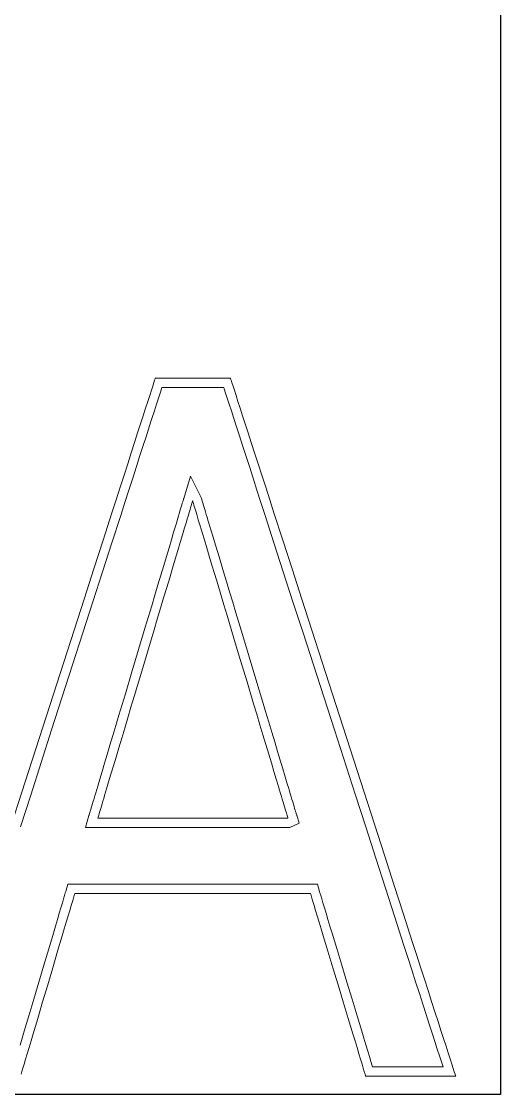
# Model space of a CAD drawing. Header units: inches. Extents: x 24 to 2828, y 12 to 613.
# Drawn here: x 667.7 to 823.8, y 12.5 to 362.2 of the extents above; entities that cross this region are included whole.
import ezdxf

# ---------------------------------------------------------------- set-up
doc = ezdxf.new("R2010")
doc.units = ezdxf.units.IN
doc.header["$MEASUREMENT"] = 0
doc.layers.add('Capa 1', color=7, linetype='Continuous', lineweight=0)

msp = doc.modelspace()

# ---------------------------------------------------------------- linework, layer by layer
for p, q in [((823.83, 612.51), (823.83, 12.51)), ((823.83, 12.51), (23.83, 12.51))]:
    msp.add_line(p, q)
at = {"layer": 'Capa 1'}
msp.add_lwpolyline([(664.45, 100.62), (667.8, 111.02), (674.63, 132.23), (681.47, 153.44), (684.82, 163.84), (688.09, 173.99), (691.25, 183.8), (694.28, 193.2), (697.14, 202.1), (698.51, 206.34), (699.82, 210.42), (701.08, 214.33), (702.28, 218.07), (703.43, 221.62), (704.51, 224.97), (705.52, 228.11), (706.46, 231.03), (707.33, 233.73), (708.12, 236.19), (708.83, 238.39), (709.46, 240.34), (710, 242.01), (710.45, 243.4), (710.8, 244.51), (711.06, 245.31), (711.22, 245.79), (711.27, 245.96), (711.54, 245.96), (712.32, 245.96), (713.53, 245.96), (715.1, 245.96), (716.96, 245.96), (719.03, 245.96), (723.53, 245.96), (728.04, 245.96), (730.11, 245.96), (731.96, 245.96), (733.53, 245.96), (734.74, 245.96), (735.52, 245.96), (735.8, 245.96), (735.85, 245.79), (736.01, 245.31), (736.26, 244.51), (736.62, 243.4), (737.07, 242.01), (737.61, 240.34), (738.24, 238.39), (738.95, 236.19), (739.74, 233.73), (740.61, 231.03), (741.56, 228.11), (742.57, 224.97), (743.65, 221.62), (744.8, 218.07), (746, 214.33), (747.27, 210.42), (748.59, 206.34), (749.95, 202.1), (752.83, 193.2), (755.86, 183.8), (759.03, 173.99), (762.3, 163.84), (765.66, 153.44), (772.51, 132.23), (779.35, 111.02), (782.71, 100.62), (785.99, 90.47), (789.16, 80.65), (792.19, 71.26), (795.06, 62.36), (796.43, 58.12), (797.75, 54.04), (799.01, 50.13), (800.22, 46.39), (801.36, 42.84), (802.44, 39.49), (803.46, 36.35), (804.4, 33.42), (805.27, 30.73), (806.06, 28.27), (806.78, 26.07), (807.4, 24.12), (807.94, 22.45), (808.39, 21.05), (808.75, 19.95), (809.01, 19.15), (809.17, 18.66), (809.22, 18.5), (809.13, 18.5), (808.89, 18.5), (807.96, 18.5), (806.51, 18.5), (804.63, 18.5), (802.41, 18.5), (799.93, 18.5), (794.53, 18.5), (789.14, 18.5), (786.66, 18.5), (784.44, 18.5), (782.56, 18.5), (781.11, 18.5), (780.18, 18.5), (779.93, 18.5), (779.85, 18.5), (779.8, 18.67), (779.65, 19.17), (779.41, 19.97), (779.08, 21.06), (778.67, 22.41), (778.19, 23.99), (777.65, 25.8), (777.04, 27.8), (776.39, 29.98), (775.68, 32.3), (774.17, 37.33), (772.54, 42.71), (770.87, 48.26), (769.19, 53.81), (767.57, 59.19), (766.05, 64.22), (765.35, 66.55), (764.69, 68.72), (764.09, 70.72), (763.54, 72.53), (763.06, 74.12), (762.66, 75.46), (762.33, 76.55), (762.09, 77.35), (761.94, 77.85), (761.88, 78.02), (761.88, 78.02), (761.66, 78.02), (761.02, 78.02), (759.98, 78.02), (758.58, 78.02), (756.84, 78.02), (754.79, 78.02), (752.46, 78.02), (749.88, 78.02), (747.07, 78.02), (744.06, 78.02), (737.57, 78.02), (730.62, 78.02), (723.45, 78.02), (716.29, 78.02), (709.34, 78.02), (702.85, 78.02), (699.84, 78.02), (697.03, 78.02), (694.45, 78.02), (692.12, 78.02), (690.07, 78.02), (688.33, 78.02), (686.92, 78.02), (685.89, 78.02), (685.24, 78.02), (685.02, 78.02), (684.97, 77.85), (684.82, 77.35), (684.59, 76.55), (684.26, 75.46), (683.86, 74.12), (683.39, 72.53), (682.86, 70.72), (682.26, 68.72), (681.62, 66.55), (680.93, 64.22), (679.44, 59.19), (677.84, 53.81), (676.2, 48.26), (674.55, 42.71), (672.95, 37.33), (671.46, 32.3), (670.77, 29.98), (670.13, 27.8), (669.53, 25.8), (669, 23.99), (668.53, 22.41), (668.13, 21.06), (667.81, 19.97), (667.57, 19.17)], dxfattribs=at)
at = {"layer": 'Capa 1', "color": 6}
msp.add_lwpolyline([(667.31, 99.7), (670.66, 110.1), (677.49, 131.31), (684.32, 152.52), (687.67, 162.92), (690.94, 173.07), (694.1, 182.88), (697.13, 192.28), (700, 201.18), (701.36, 205.42), (702.68, 209.5), (703.94, 213.41), (705.14, 217.15), (706.28, 220.7), (707.36, 224.05), (708.38, 227.19), (709.32, 230.11), (710.19, 232.81), (710.98, 235.27), (711.69, 237.47), (712.31, 239.42), (712.85, 241.09), (713.3, 242.48), (713.45, 242.96), (713.53, 242.96), (715.1, 242.96), (716.96, 242.96), (719.03, 242.96), (723.53, 242.96), (728.04, 242.96), (730.11, 242.96), (731.96, 242.96), (733.53, 242.96), (733.61, 242.96), (733.77, 242.48), (734.22, 241.09), (734.76, 239.41), (735.38, 237.47), (736.1, 235.26), (736.89, 232.81), (737.76, 230.11), (738.7, 227.19), (739.72, 224.05), (740.8, 220.7), (741.94, 217.15), (743.15, 213.41), (744.41, 209.5), (745.73, 205.42), (747.1, 201.18), (749.97, 192.28), (753, 182.88), (756.17, 173.07), (759.45, 162.92), (762.8, 152.52), (769.65, 131.31), (776.5, 110.09), (779.86, 99.7), (783.13, 89.55), (786.3, 79.73), (789.33, 70.33), (792.21, 61.43), (793.57, 57.2), (794.89, 53.12), (796.15, 49.21), (797.36, 45.47), (798.51, 41.92), (799.59, 38.57), (800.6, 35.43), (801.55, 32.5), (802.42, 29.81), (803.21, 27.35), (803.92, 25.15), (804.55, 23.2), (805.09, 21.53), (805.1, 21.5), (804.63, 21.5), (802.41, 21.5), (799.93, 21.5), (794.53, 21.5), (789.14, 21.5), (786.66, 21.5), (784.44, 21.5), (782.56, 21.5), (782.08, 21.5), (781.95, 21.92), (781.54, 23.27), (781.06, 24.86), (780.52, 26.67), (779.92, 28.67), (779.26, 30.84), (778.56, 33.17), (777.04, 38.2), (775.42, 43.58), (773.74, 49.13), (772.06, 54.68), (770.44, 60.06), (768.92, 65.08), (768.22, 67.41), (767.56, 69.59), (766.96, 71.59), (766.41, 73.4), (765.94, 74.98), (765.53, 76.33), (765.2, 77.42), (764.96, 78.22), (764.81, 78.72), (764.11, 81.02), (761.66, 81.02), (761.02, 81.02), (759.98, 81.02), (758.58, 81.02), (756.84, 81.02), (754.79, 81.02), (752.46, 81.02), (749.88, 81.02), (747.07, 81.02), (744.06, 81.02), (737.57, 81.02), (730.62, 81.02), (723.45, 81.02), (716.29, 81.02), (709.34, 81.02), (702.85, 81.02), (699.84, 81.02), (697.03, 81.02), (694.45, 81.02), (692.12, 81.02), (690.07, 81.02), (688.33, 81.02), (686.92, 81.02), (685.89, 81.02), (685.24, 81.02), (682.78, 81.02), (682.1, 78.7), (681.95, 78.21), (681.71, 77.4), (681.39, 76.32), (680.99, 74.97), (680.52, 73.38), (679.98, 71.58), (679.39, 69.57), (678.74, 67.4), (678.05, 65.07), (676.56, 60.04), (674.97, 54.66), (673.32, 49.11), (671.67, 43.56), (670.08, 38.19), (668.59, 33.16), (667.9, 30.83), (667.25, 28.65)], dxfattribs=at)
at = {"layer": 'Capa 1', "color": 4}
msp.add_lwpolyline([(688.49, 99.55), (692.62, 99.55), (692.92, 99.55), (693.4, 99.55), (694.06, 99.55), (694.88, 99.55), (695.86, 99.55), (696.98, 99.55), (698.25, 99.55), (699.64, 99.55), (701.15, 99.55), (702.76, 99.55), (704.48, 99.55), (706.29, 99.55), (708.17, 99.55), (710.13, 99.55), (712.15, 99.55), (716.32, 99.55), (720.63, 99.55), (729.32, 99.55), (733.55, 99.55), (737.59, 99.55), (739.53, 99.55), (741.39, 99.55), (743.17, 99.55), (744.85, 99.55), (746.43, 99.55), (747.9, 99.55), (749.25, 99.55), (750.47, 99.55), (751.55, 99.55), (752.48, 99.55), (753.25, 99.55), (753.85, 99.55), (754.27, 99.55), (755.18, 99.55), (758.15, 100.97), (757.38, 103.53), (757.33, 103.71), (757.25, 103.97), (757.15, 104.31), (757.02, 104.72), (756.88, 105.21), (756.71, 105.77), (756.52, 106.4), (756.31, 107.09), (756.08, 107.86), (755.83, 108.68), (755.56, 109.57), (755.28, 110.52), (754.98, 111.53), (754.66, 112.59), (754.32, 113.71), (753.6, 116.09), (752.83, 118.67), (752, 121.43), (751.12, 124.34), (750.2, 127.4), (749.25, 130.58), (748.26, 133.88), (747.24, 137.28), (746.19, 140.75), (744.05, 147.87), (741.87, 155.12), (739.69, 162.37), (737.55, 169.49), (736.51, 172.97), (735.49, 176.36), (734.5, 179.66), (733.54, 182.84), (732.62, 185.9), (731.74, 188.82), (730.91, 191.57), (730.14, 194.15), (729.42, 196.54), (729.09, 197.65), (728.77, 198.72), (728.46, 199.72), (728.18, 200.67), (727.91, 201.56), (727.66, 202.39), (727.43, 203.15), (727.22, 203.85), (727.03, 204.48), (726.87, 205.04), (726.72, 205.52), (726.6, 205.94), (726.49, 206.27), (726.42, 206.53), (726.36, 206.71), (726.26, 207.06), (722.75, 214.07), (720.56, 206.75), (720.51, 206.6), (720.44, 206.37), (720.35, 206.05), (720.23, 205.67), (720.09, 205.2), (719.93, 204.67), (719.75, 204.06), (719.55, 203.39), (719.33, 202.64), (719.09, 201.84), (718.83, 200.97), (718.55, 200.04), (718.25, 199.05), (717.94, 198.01), (717.27, 195.76), (716.54, 193.31), (715.75, 190.67), (714.91, 187.86), (714.02, 184.89), (713.09, 181.79), (712.13, 178.57), (711.13, 175.24), (710.11, 171.81), (709.06, 168.32), (708, 164.76), (703.67, 150.28), (701.52, 143.1), (700.47, 139.58), (699.44, 136.13), (698.43, 132.77), (697.45, 129.5), (696.51, 126.36), (695.61, 123.35), (694.76, 120.49), (693.95, 117.79), (693.2, 115.27), (692.5, 112.95), (692.18, 111.87), (691.87, 110.85), (691.58, 109.88), (691.31, 108.97), (691.06, 108.12), (690.82, 107.34), (690.61, 106.62), (690.41, 105.96), (690.24, 105.38), (690.09, 104.87), (689.95, 104.43), (689.85, 104.07), (689.76, 103.78), (689.7, 103.58), (689.66, 103.45)], close=True, dxfattribs=at)
at = {"layer": 'Capa 1', "color": 1}
msp.add_lwpolyline([(692.52, 102.55), (692.62, 102.55), (692.92, 102.55), (693.4, 102.55), (694.06, 102.55), (694.88, 102.55), (695.86, 102.55), (696.98, 102.55), (698.25, 102.55), (699.64, 102.55), (701.15, 102.55), (702.76, 102.55), (704.48, 102.55), (706.29, 102.55), (708.17, 102.55), (710.13, 102.55), (712.15, 102.55), (716.32, 102.55), (720.63, 102.55), (729.32, 102.55), (733.55, 102.55), (737.59, 102.55), (739.53, 102.55), (741.39, 102.55), (743.17, 102.55), (744.85, 102.55), (746.43, 102.55), (747.9, 102.55), (749.25, 102.55), (750.47, 102.55), (751.55, 102.55), (752.48, 102.55), (753.25, 102.55), (753.85, 102.55), (754.27, 102.55), (754.5, 102.55), (754.54, 102.57), (754.51, 102.66), (754.45, 102.84), (754.37, 103.1), (754.27, 103.44), (754.15, 103.86), (754, 104.34), (753.83, 104.9), (753.65, 105.53), (753.44, 106.23), (753.21, 106.99), (752.96, 107.82), (752.69, 108.71), (752.41, 109.66), (752.1, 110.66), (751.78, 111.73), (751.45, 112.84), (750.73, 115.23), (749.95, 117.81), (749.13, 120.56), (748.25, 123.48), (747.33, 126.53), (746.37, 129.72), (745.38, 133.02), (744.36, 136.41), (743.32, 139.88), (741.18, 147.01), (739, 154.26), (736.82, 161.51), (734.68, 168.63), (733.63, 172.1), (732.61, 175.5), (731.62, 178.8), (730.66, 181.98), (729.75, 185.04), (728.87, 187.95), (728.04, 190.71), (727.27, 193.29), (726.55, 195.67), (726.21, 196.79), (725.89, 197.85), (725.59, 198.86), (725.31, 199.81), (725.04, 200.7), (724.79, 201.52), (724.56, 202.29), (724.35, 202.98), (724.16, 203.61), (723.99, 204.17), (723.85, 204.66), (723.72, 205.07), (723.62, 205.41), (723.54, 205.67), (723.49, 205.85), (723.46, 205.95), (723.45, 205.96), (723.43, 205.89), (723.39, 205.74), (723.32, 205.51), (723.22, 205.19), (723.11, 204.81), (722.97, 204.34), (722.81, 203.81), (722.63, 203.2), (722.42, 202.53), (722.2, 201.78), (721.96, 200.98), (721.7, 200.11), (721.42, 199.18), (721.13, 198.19), (720.82, 197.15), (720.14, 194.9), (719.41, 192.45), (718.62, 189.81), (717.78, 187), (716.89, 184.03), (715.97, 180.93), (715, 177.71), (714.01, 174.38), (712.98, 170.95), (711.94, 167.46), (710.87, 163.9), (706.54, 149.42), (704.39, 142.24), (703.34, 138.72), (702.31, 135.27), (701.3, 131.91), (700.33, 128.65), (699.39, 125.5), (698.49, 122.49), (697.63, 119.63), (696.82, 116.93), (696.07, 114.41), (695.38, 112.09), (695.05, 111.01), (694.75, 109.99), (694.46, 109.02), (694.19, 108.11), (693.93, 107.26), (693.7, 106.48), (693.48, 105.76), (693.29, 105.1), (693.11, 104.52), (692.96, 104.01), (692.83, 103.57), (692.72, 103.21), (692.63, 102.92), (692.57, 102.72), (692.54, 102.59), (692.52, 102.55)], close=True, dxfattribs=at)

doc.saveas('drawing.dxf')
